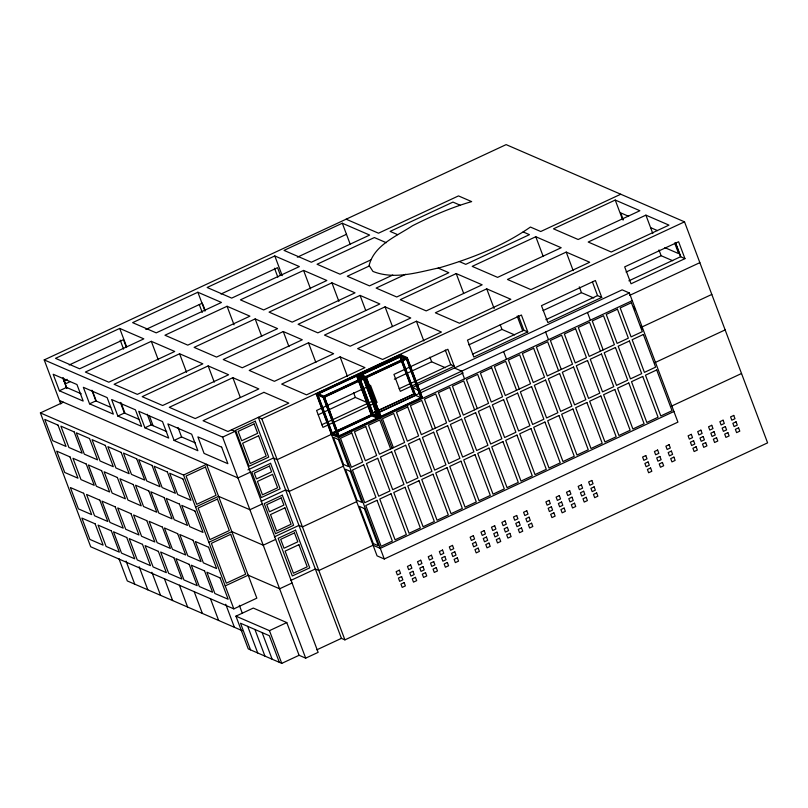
<?xml version="1.0" encoding="UTF-8"?>
<svg xmlns="http://www.w3.org/2000/svg" width="808" height="808" viewBox="0 0 808 808"><rect width="100%" height="100%" fill="white"/><g stroke="black" fill="none" stroke-linecap="round" stroke-linejoin="round"><path stroke-width="1.21" d="M60.762 403.929L44.218 359.913L506.131 144.622L684.517 221.836L767.6 442.865L344.915 639.875L341.42 638.36L258.338 417.332L261.832 418.847L344.915 639.875M342.309 223.23L284.022 250.399L311.363 262.236L369.65 235.067L342.309 223.23L350.258 244.38M274.801 255.944L207.131 287.486L231.694 298.112L299.374 266.579L274.801 255.944L282.214 275.649M119.715 328.422L55.5 358.348L79.618 368.791L143.844 338.865L119.715 328.422L126.684 346.975M197.859 292.233L132.613 322.644L156.227 332.856L221.473 302.455L197.859 292.233L204.969 311.141M297.324 257.197L346.47 234.3M220.998 294.021L277.538 267.67L280.487 275.508M69.195 364.974L123.472 339.673L126.422 347.511M145.824 329.492L202.404 303.121M63.761 380.911L67.155 379.336M151.308 341.319L85.375 372.054L108.807 382.204L174.74 351.47L151.308 341.319L158.287 359.873M303.596 270.428L240.41 299.869L263.681 309.939L326.856 280.497L303.596 270.428L310.565 288.971M227.068 306.272L164.943 335.229L187.789 345.127L249.924 316.17L227.068 306.272L234.047 324.826M70.145 381.639L65.62 383.75L63.509 378.154M59.388 390.779L83.184 401.071L76.962 384.537L53.176 374.245L59.388 390.779L66.549 387.436L81.275 393.809M40.4 412.918L183.547 475.033L206.545 464.307L256.833 598.162L233.835 608.879L90.688 546.764L40.4 412.918L63.398 402.202M370.761 259.924L340.077 274.225L317.059 264.256L374.377 237.552L386.285 242.703M179.598 353.763L114.1 384.295L137.36 394.365L202.858 363.832L179.598 353.763L186.567 372.316M331.916 282.83L269.064 312.12L292.203 322.139L355.045 292.839L331.916 282.83L338.885 301.384M255.166 318.918L194.112 347.379L216.534 357.086L277.588 328.624L255.166 318.918L261.701 336.31M369.408 265.933L347.268 276.255L369.509 285.881L392.718 275.063M89.557 403.828L113.352 414.13L107.131 397.597L83.345 387.305L89.557 403.828L95.859 400.899L110.747 407.343M208.161 365.913L142.178 396.667L162.63 405.515L228.613 374.761L208.161 365.913L214.261 382.144M360.065 295.405L298.091 324.291L317.877 332.856L379.851 303.97L360.065 295.405L365.731 310.484M405.737 274.266L376.124 288.072L396.738 296.99L448.844 272.71L438.168 268.084M283.285 331.543L223.23 359.53L242.259 367.761L302.303 339.774L283.285 331.543L288.951 346.612M117.837 416.07L141.632 426.371L135.421 409.838L111.625 399.536L117.837 416.07L124.361 413.029L138.895 419.322M620.746 194.233L540.744 231.512L530.422 227.048C503.041 246.137 471.468 258.398 439.592 267.761C418.059 272.205 394.385 280.073 372.942 271.417L369.115 265.479C374.023 245.127 396.587 236.239 412.504 225.745C431.512 216.11 451.147 207.545 471.65 201.606L458.49 195.91L378.498 233.199L346.137 219.19M232.856 377.679L169.266 407.313L195.243 418.554L258.833 388.921L232.856 377.679L240.269 397.385M456.227 273.579L400.253 299.667L426.21 310.898L482.174 284.81L456.227 273.579L463.63 293.294M385.062 306.848L324.483 335.088L350.187 346.218L410.777 317.978L385.062 306.848L392.476 326.563M535.795 236.734L472.195 266.377L497.597 277.376L561.207 247.733L535.795 236.734L543.208 256.449M308.464 342.794L249.197 370.418L274.387 381.315L333.654 353.692L308.464 342.794L315.867 362.499M615.231 200.051L553.48 228.826L578.154 239.501L639.896 210.726L615.231 200.051L622.635 219.756M144.925 427.796L168.721 438.098L162.499 421.564L138.703 411.262L144.925 427.796L151.197 424.867L166.721 431.583M340.097 356.863L281.669 384.093L306.525 394.849L364.964 367.62L340.097 356.863L347.511 376.568M416.423 321.22L357.611 348.632L382.618 359.459L441.431 332.048L416.423 321.22L423.826 340.936M486.729 288.85L435.35 312.787L459.489 323.24L510.858 299.293L486.729 288.85L494.132 308.555M566.226 252.086L507.464 279.467L530.957 289.638L589.709 262.246L566.226 252.086L573.195 270.64M645.895 215.14L588.194 242.036L611.262 252.015L668.974 225.119L645.895 215.14L652.813 233.532M174.094 440.421L197.879 450.723L191.668 434.189L167.872 423.887L174.094 440.421L181.568 436.936L195.162 442.824M44.218 359.913L222.614 437.128L235.057 431.321L318.14 652.349L305.687 658.156L299.091 655.298L286.789 622.574L253.288 608.07L235.946 616.161L248.248 648.875L281.75 663.378L299.091 655.298M261.832 418.847L684.517 221.836M317.332 393.304L357.479 374.589L363.984 377.407L323.826 396.112L317.332 393.304L332.674 434.118L371.912 415.827L377.326 418.17M359.308 373.74L399.455 355.025L405.959 357.843L365.802 376.548L359.308 373.74L359.661 374.68L400.718 355.54L415.706 395.415L379.406 412.332M318.231 393.658L335.148 385.78M337.401 384.729L356.56 375.801L363.418 378.77M339.168 436.926L331.411 433.603L316.776 394.668L357.833 375.528M362.156 374.296L400.162 356.904L414.09 393.961L378.73 410.444M360.237 375.508L400.162 356.904M629.371 292.971L419.685 390.708L412.464 387.577L622.16 289.85L629.371 292.971L677.922 422.13L384.285 558.995L377.063 555.864L316.059 393.567L323.281 396.698L407.232 357.57L422.574 398.384L407.222 358.348M316.776 394.668L323.271 397.475L364.337 378.346M366.155 377.488L405.192 359.297M324.543 397.213L364.691 378.498L379.326 417.433L339.178 436.148L324.543 397.213L338.815 435.987L331.957 433.017L317.746 395.223M361.691 389.446L316.595 410.464L322.947 427.371L368.044 406.353M363.519 388.598L370.519 385.335L376.881 402.243L369.872 405.505M394.354 379.194L431.674 361.802L445.309 367.711M318.271 414.726L355.358 397.435L367.781 402.818M468.872 344.854L501.98 329.422L514.625 334.896M543.057 310.575L581.477 292.668L593.779 297.99M626.069 272.064L661.146 255.712L672.69 260.711M628.876 280.831L680.558 256.742L684.962 258.651L631.038 283.78L624.675 266.872L678.609 241.743L684.962 258.651M545.875 319.695L597.556 295.607L601.758 297.425L547.834 322.564L541.481 305.656L595.405 280.517L601.758 297.425M472.468 354.207L523.877 330.24L527.755 331.916L473.821 357.055L467.468 340.148L521.402 315.009L527.755 331.916M321.675 424.806L372.236 401.243M399.101 388.789L450.783 364.701L454.227 366.196L400.293 391.325L393.94 374.417L447.864 349.278L454.227 366.196M247.935 469.872L273.599 457.914M419.322 390.547L418.766 391.133M360.913 381.669L372.67 412.939L376.094 411.353M378.366 410.282L414.09 393.961M372.67 412.939L376.447 411.504M331.048 433.441L371.195 414.736L378.417 417.857L363.782 378.922M331.411 433.603L372.468 414.464L378.972 417.281L337.906 436.411L323.271 397.475M250.399 472.135L237.956 477.942L59.479 400.505M334.805 432.795L277.174 459.661L273.68 458.146M337.067 431.745L369.973 416.413M373.377 414.817L376.781 413.231M379.043 412.181L414.211 395.789M411.848 385.941L415.352 395.253L463.216 372.953M629.573 295.415L699.859 262.651M372.821 415.403L377.134 413.393M378.679 410.807L380.79 416.423L420.948 397.718L406.313 358.782M381.154 416.585L421.301 397.869L406.666 358.934L366.519 377.649L380.79 416.423M632.26 300.647L338.623 437.512L331.401 434.381M195.576 507.05L218.574 496.334L249.904 509.727L262.348 503.919M261.085 501.374L285.628 489.931L289.123 491.446L343.349 466.166M641.522 327.19L711.808 294.435M208.828 542.32L231.825 531.603L263.236 545.198L275.68 539.39M274.417 536.845L298.96 525.402L302.455 526.907L356.681 501.637M654.854 362.661L725.14 329.906M225.21 585.911L248.208 575.195L279.619 588.79L292.062 582.992M290.799 580.437L315.352 568.994L318.847 570.509L373.064 545.238L380.285 548.359L673.933 411.504M671.246 406.262L741.532 373.508M235.946 616.161L269.458 630.654L286.789 622.574M316.867 649.804L341.42 638.36M628.594 216.281L620.665 212.858L623.322 219.938M650.591 227.624L657.49 230.613M664.853 247.642L678.649 253.611L674.65 242.986M523.14 231.926L529.452 234.663L465.761 264.347L459.358 261.57M460.166 205.202L452.975 202.091L390.113 231.401L397.576 234.623M454.439 368.014L461.661 371.145L464.549 378.821M407.232 357.57L400.011 354.439L411.424 384.81M405.222 358.308L399.809 355.964L399.455 355.025M415.352 395.253L421.301 397.869M358.035 374.003L365.256 377.134L392.011 448.319M375.124 401.485L376.881 402.243M373.73 414.979L376.831 416.322M231.563 429.816L235.057 431.321M242.279 630.705L127.3 580.942L118.897 558.601M675.508 242.511L680.74 256.429M675.468 243.208L680.558 256.742M658.975 249.935L661.146 255.712M633.684 306.555L634.967 309.979M640.966 325.917L642.249 329.341M592.476 282.083L597.556 295.607M603.162 349.904L592.274 320.938L603.505 315.716L614.393 344.673L589.204 356.419L578.316 327.452L589.537 322.22L600.425 351.187M579.296 286.87L581.477 292.668M587.497 312.494L590.375 320.17M561.277 369.428L550.389 340.461L561.621 335.229L572.508 364.196L547.279 375.952L536.391 346.996L547.652 341.744L558.54 370.7M545.612 332.017L548.491 339.693M518.372 315.585L523.877 330.24M517.191 316.14L522.705 330.795M500.233 324.786L501.98 329.422M519.302 388.991L508.414 360.025L519.645 354.793L530.533 383.76L505.303 395.526L494.415 366.559L505.677 361.307L516.564 390.264M503.636 351.581L506.515 359.257M477.326 408.555L466.438 379.588L477.669 374.356L488.557 403.323L463.327 415.09L452.44 386.123L463.701 380.871L474.589 409.828M445.279 350.046L450.783 364.701M429.927 357.166L431.674 361.802M435.35 428.119L424.473 399.152L435.694 393.92L446.582 422.887L421.352 434.654L410.454 405.666L421.726 400.435L432.593 429.412M399.798 356.752L413.726 393.809M393.385 447.683L382.497 418.716L393.718 413.484L404.606 442.451L379.376 454.217L368.488 425.25L379.76 419.998L390.648 448.955M366.59 378.639L378.255 409.686M365.196 380.639L366.499 384.093M372.549 400.192L374.71 405.939M378.053 417.706L363.065 377.831L356.57 375.013L371.912 415.827M359.095 376.043L373.033 413.1M358.277 376.71L372.468 414.464M356.56 375.801L371.195 414.736M353.611 392.799L355.358 397.435M323.281 396.698L384.285 558.995M274.488 268.216L277.861 277.184M202.828 304.242L204.929 309.838M199.293 304.586L202.242 312.423M222.614 437.128L305.687 658.156M269.458 630.654L281.75 663.378M279.336 662.328L269.327 635.704L240.511 623.231L250.52 649.854M262.125 632.583L272.134 659.217M254.924 629.462L264.933 656.096M178.012 427.493L181.568 436.936M247.713 626.351L257.722 652.975M239.33 605.293L242.36 613.363M183.547 475.033L233.835 608.879M225.735 604.232L234.401 627.301M149.531 416.241L153.086 425.685M120.2 340.128L123.563 349.096M147.208 414.241L151.197 424.867M210.403 598.566L218.645 620.473M194.142 591.527L202.384 613.434M121.008 402.687L125.008 413.312M120.362 402.404L124.361 413.029M179.386 585.144L187.618 607.05M164.408 578.659L172.639 600.566M92.284 390.446L96.283 401.081M91.859 390.264L95.859 400.899M151.884 572.276L160.56 595.334M139.158 566.761L147.824 589.82M62.994 377.993L66.549 387.436M62.903 378.063L66.822 388.496M126.068 561.095L134.734 584.154M263.923 392.345L203.05 420.716L227.947 431.492L288.83 403.121L263.923 392.345M255.247 421.2L235.623 430.351L249.117 466.236L268.731 457.086L255.247 421.2M254.126 423.937L238.158 431.381L241.683 440.764L257.661 433.32L254.126 423.937M258.59 435.795L242.622 443.239L250.238 463.499L266.206 456.055L258.59 435.795M205.424 467.044L186.082 476.053L196.697 504.323L216.049 495.304L205.424 467.044M270.569 463.337L251.773 472.104L261.337 497.556L280.134 488.8L270.569 463.337M269.448 466.065L254.298 473.124L256.469 478.902L271.619 471.842L269.448 466.065M351.753 433.038L340.501 438.279L351.399 467.266L362.641 462.024L351.753 433.038M365.751 426.523L354.48 431.775L365.368 460.742L376.639 455.49L365.751 426.523M407.727 406.959L396.455 412.211L407.343 441.178L418.615 435.926L407.727 406.959M449.702 387.396L438.431 392.648L449.319 421.614L460.59 416.362L449.702 387.396M491.678 367.832L480.406 373.084L491.294 402.051L502.566 396.799L491.678 367.832M533.654 348.268L522.382 353.52L533.27 382.487L544.531 377.235L533.654 348.268M575.579 328.725L564.358 333.957L575.245 362.923L586.467 357.691L575.579 328.725M617.464 309.201L606.242 314.433L617.13 343.4L628.351 338.168L617.464 309.201M631.422 302.697L620.201 307.929L631.088 336.896L642.31 331.664L631.422 302.697M217.453 499.061L198.112 508.081L209.949 539.592L229.3 530.573L217.453 499.061M272.569 474.367L257.419 481.427L262.459 494.829L277.599 487.769L272.569 474.367M282.305 495.183L264.236 503.606L275.548 533.704L293.617 525.281L282.305 495.183M281.184 497.92L266.771 504.636L269.458 511.797L283.881 505.081L281.184 497.92M363.691 464.832L352.46 470.064L364.741 502.717L375.962 497.486L363.691 464.832M377.7 458.308L366.428 463.56L378.7 496.213L389.971 490.961L377.7 458.308M391.698 451.783L380.437 457.035L392.708 489.688L403.98 484.426L391.698 451.783M405.666 445.269L394.435 450.5L406.717 483.154L417.938 477.922L405.666 445.269M419.675 438.744L408.404 443.996L420.675 476.649L431.947 471.397L419.675 438.744M433.674 432.209L422.412 437.471L434.684 470.115L445.955 464.863L433.674 432.209M447.642 425.705L436.411 430.937L448.692 463.59L459.914 458.358L447.642 425.705M461.641 419.18L450.379 424.432L462.651 457.086L473.922 451.834L461.641 419.18M475.649 412.646L464.378 417.908L476.659 450.551L487.921 445.299L475.649 412.646M489.618 406.141L478.386 411.373L490.668 444.026L501.889 438.794L489.618 406.141M503.616 399.617L492.355 404.869L504.626 437.522L515.898 432.27L503.616 399.617M517.625 393.082L506.353 398.344L518.635 430.987L529.896 425.735L517.625 393.082M531.593 386.577L520.362 391.809L532.634 424.463L543.865 419.231L531.593 386.577M545.592 380.053L534.33 385.305L546.602 417.958L557.874 412.706L545.592 380.053M559.601 373.518L548.329 378.78L560.611 411.424L571.872 406.171L559.601 373.518M573.559 367.014L562.338 372.246L574.609 404.899L585.84 399.667L573.559 367.014M587.527 360.509L576.306 365.741L588.577 398.394L599.799 393.163L587.527 360.509M601.485 354.005L590.264 359.237L602.536 391.89L613.757 386.658L601.485 354.005M615.443 347.49L604.222 352.722L616.494 385.376L627.725 380.144L615.443 347.49M629.412 340.986L618.181 346.218L630.462 378.871L641.683 373.639L629.412 340.986M643.37 334.482L632.149 339.714L644.42 372.367L655.641 367.135L643.37 334.482M284.921 507.858L270.508 514.575L276.669 530.967L291.082 524.251L284.921 507.858M230.704 534.33L211.363 543.35L226.331 583.184L245.672 574.165L230.704 534.33M295.587 530.189L278.154 538.31L292.314 575.973L309.747 567.852L295.587 530.189M294.466 532.916L280.689 539.34L284.032 548.238L297.809 541.815L294.466 532.916M377.023 500.304L365.802 505.535L381.124 546.319L392.345 541.087L377.023 500.304M391.032 493.779L379.76 499.031L395.082 539.815L406.353 534.553L391.032 493.779M405.03 487.244L393.769 492.506L409.09 533.28L420.362 528.028L405.03 487.244M418.999 480.74L407.767 485.972L423.099 526.755L434.32 521.524L418.999 480.74M433.007 474.215L421.736 479.467L437.057 520.241L448.329 514.989L433.007 474.215M447.006 467.68L435.744 472.943L451.066 513.716L462.338 508.464L447.006 467.68M460.974 461.176L449.743 466.408L465.075 507.192L476.296 501.96L460.974 461.176M474.983 454.651L463.711 459.904L479.033 500.677L490.305 495.425L474.983 454.651M488.981 448.117L477.72 453.369L493.042 494.153L504.313 488.901L488.981 448.117M502.95 441.612L491.719 446.844L507.05 487.628L518.271 482.396L502.95 441.612M516.948 435.088L505.687 440.34L521.009 481.114L532.28 475.861L516.948 435.088M530.957 428.553L519.695 433.805L535.017 474.589L546.289 469.337L530.957 428.553M544.925 422.049L533.694 427.281L549.026 468.064L560.247 462.832L544.925 422.049M558.924 415.524L547.662 420.776L562.984 461.55L574.256 456.298L558.924 415.524M572.933 408.989L561.661 414.241L576.993 455.025L588.264 449.773L572.933 408.989M586.901 402.485L575.67 407.717L591.001 448.501L602.223 443.269L586.901 402.485M600.859 395.981L589.638 401.212L604.96 441.986L616.181 436.764L600.859 395.981M614.817 389.476L603.596 394.708L618.928 435.482L630.149 430.25L614.817 389.476M628.775 382.962L617.554 388.194L632.886 428.977L644.107 423.745L628.775 382.962M642.744 376.457L631.513 381.689L646.844 422.473L658.065 417.241L642.744 376.457M656.702 369.953L645.481 375.185L660.803 415.958L672.034 410.727L656.702 369.953M298.889 544.693L285.113 551.117L293.435 573.246L307.212 566.822L298.889 544.693M581.376 484.861L578.175 486.345L579.417 489.638L582.608 488.153L581.376 484.861M399.344 570.185L396.142 571.67L397.385 574.963L400.576 573.468L399.344 570.185M410.646 564.913L407.454 566.398L408.686 569.69L411.888 568.196L410.646 564.913M420.716 560.227L417.514 561.712L418.756 564.994L421.948 563.509L420.716 560.227M431.442 555.217L428.25 556.712L429.482 559.995L432.684 558.51L431.442 555.217M442.552 550.046L439.36 551.531L440.592 554.823L443.784 553.329L442.552 550.046M452.51 545.4L449.319 546.895L450.551 550.177L453.743 548.693L452.51 545.4M473.347 535.684L470.155 537.179L471.397 540.461L474.589 538.976L473.347 535.684M484.184 530.644L480.982 532.129L482.224 535.421L485.416 533.926L484.184 530.644M494.688 525.745L491.496 527.23L492.729 530.523L495.92 529.028L494.688 525.745M505.071 520.908L501.879 522.392L503.111 525.675L506.313 524.19L505.071 520.908M516.696 515.484L513.504 516.979L514.736 520.261L517.938 518.776L516.696 515.484M526.776 510.787L523.584 512.272L524.826 515.565L528.018 514.07L526.776 510.787M549.087 500.384L545.895 501.879L547.127 505.162L550.329 503.677L549.087 500.384M559.308 495.627L556.116 497.112L557.358 500.394L560.55 498.91L559.308 495.627M569.711 490.779L566.519 492.264L567.751 495.556L570.943 494.062L569.711 490.779M591.84 480.467L588.648 481.952L589.88 485.244L593.072 483.75L591.84 480.467M645.794 455.55L642.592 457.045L643.835 460.328L647.026 458.843L645.794 455.55M657.621 450.036L654.43 451.531L655.662 454.813L658.853 453.328L657.621 450.036M669.095 444.693L665.903 446.178L667.145 449.46L670.337 447.975L669.095 444.693M691.305 434.34L688.113 435.825L689.345 439.118L692.537 437.623L691.305 434.34M700.889 430.149L697.698 431.634L698.93 434.926L702.122 433.431L700.889 430.149M711.747 425.301L708.555 426.786L709.798 430.068L712.989 428.583L711.747 425.301M723.079 420.2L719.888 421.685L721.12 424.978L724.311 423.493L723.079 420.2M733.765 415.423L730.573 416.908L731.806 420.2L734.997 418.706L733.765 415.423M583.659 491.254L580.457 492.739L581.699 496.021L584.891 494.536L583.659 491.254M401.626 576.569L398.425 578.063L399.667 581.346L402.859 579.861L401.626 576.569M412.928 571.296L409.737 572.791L410.969 576.074L414.171 574.589L412.928 571.296M422.998 566.61L419.796 568.095L421.039 571.387L424.23 569.903L422.998 566.61M433.724 561.611L430.533 563.095L431.765 566.388L434.967 564.893L433.724 561.611M444.834 556.429L441.643 557.924L442.875 561.207L446.066 559.722L444.834 556.429M454.793 551.793L451.601 553.278L452.834 556.571L456.025 555.076L454.793 551.793M475.639 542.077L472.438 543.562L473.68 546.854L476.871 545.36L475.639 542.077M486.466 537.027L483.265 538.522L484.507 541.804L487.699 540.32L486.466 537.027M496.971 532.129L493.779 533.623L495.011 536.906L498.203 535.421L496.971 532.129M507.353 527.291L504.162 528.775L505.394 532.068L508.596 530.583L507.353 527.291M518.978 521.877L515.787 523.362L517.019 526.654L520.221 525.16L518.978 521.877M529.058 517.17L525.867 518.665L527.109 521.948L530.3 520.463L529.058 517.17M551.369 506.778L548.178 508.262L549.41 511.555L552.611 510.06L551.369 506.778M561.59 502.01L558.399 503.495L559.641 506.788L562.833 505.303L561.59 502.01M571.993 497.162L568.802 498.657L570.034 501.94L573.226 500.455L571.993 497.162M594.122 486.85L590.931 488.345L592.163 491.628L595.355 490.143L594.122 486.85M648.077 461.944L644.885 463.428L646.117 466.721L649.309 465.226L648.077 461.944M659.904 456.429L656.712 457.914L657.944 461.206L661.136 459.712L659.904 456.429M671.377 451.076L668.186 452.561L669.428 455.853L672.62 454.369L671.377 451.076M693.587 440.724L690.396 442.218L691.628 445.501L694.819 444.016L693.587 440.724M703.172 436.532L699.981 438.027L701.213 441.309L704.404 439.825L703.172 436.532M714.03 431.684L710.838 433.179L712.08 436.461L715.272 434.977L714.03 431.684M725.362 426.594L722.17 428.078L723.402 431.361L726.594 429.876L725.362 426.594M736.048 421.806L732.856 423.301L734.088 426.584L737.28 425.099L736.048 421.806M586.174 497.294L582.982 498.778L584.214 502.071L587.406 500.576L586.174 497.294M404.141 582.619L400.95 584.103L402.182 587.396L405.374 585.901L404.141 582.619M415.443 577.346L412.252 578.831L413.494 582.124L416.686 580.629L415.443 577.346M425.513 572.65L422.321 574.145L423.554 577.427L426.745 575.942L425.513 572.65M436.239 567.65L433.048 569.145L434.29 572.428L437.481 570.943L436.239 567.65M447.349 562.479L444.158 563.964L445.39 567.246L448.591 565.762L447.349 562.479M457.308 557.833L454.116 559.328L455.348 562.61L458.54 561.126L457.308 557.833M478.154 548.117L474.963 549.612L476.195 552.894L479.386 551.41L478.154 548.117M488.981 543.077L485.79 544.562L487.022 547.844L490.214 546.36L488.981 543.077M499.485 538.178L496.294 539.663L497.526 542.956L500.728 541.461L499.485 538.178M509.878 533.33L506.677 534.825L507.919 538.108L511.111 536.623L509.878 533.33M521.493 527.917L518.302 529.402L519.544 532.694L522.736 531.21L521.493 527.917M531.583 523.22L528.381 524.705L529.624 527.998L532.815 526.503L531.583 523.22M553.884 512.817L550.692 514.312L551.935 517.595L555.126 516.11L553.884 512.817M564.115 508.06L560.914 509.545L562.156 512.827L565.347 511.343L564.115 508.06M574.508 503.212L571.317 504.697L572.549 507.99L575.74 506.495L574.508 503.212M596.637 492.9L593.446 494.385L594.678 497.667L597.87 496.183L596.637 492.9M650.591 467.984L647.4 469.468L648.632 472.761L651.824 471.276L650.591 467.984M662.419 462.469L659.227 463.964L660.459 467.246L663.661 465.761L662.419 462.469M673.902 457.116L670.701 458.611L671.943 461.893L675.135 460.409L673.902 457.116M696.102 446.774L692.91 448.258L694.143 451.551L697.334 450.056L696.102 446.774M705.687 442.582L702.495 444.067L703.728 447.359L706.929 445.864L705.687 442.582M716.555 437.734L713.353 439.219L714.595 442.501L717.787 441.017L716.555 437.734M727.877 432.634L724.685 434.118L725.917 437.411L729.119 435.926L727.877 432.634M738.562 427.856L735.371 429.341L736.603 432.634L739.795 431.139L738.562 427.856M338.32 439.451L333.381 437.31L343.582 464.459L348.531 466.6L338.32 439.451M350.298 471.327L345.39 469.206L357.075 500.293L361.984 502.424L350.298 471.327M364.337 508.535L359.318 506.364L373.306 543.562L378.326 545.733L364.337 508.535M221.665 447.167L197.879 436.875L204.091 453.409L227.886 463.701L221.665 447.167M152.015 465.398L138.754 459.661L146.773 480.982L160.034 486.719L152.015 465.398M167.387 471.973L154.126 466.226L162.135 487.557L175.397 493.294L167.387 471.973M136.724 458.803L123.462 453.066L131.482 474.387L144.743 480.124L136.724 458.803M74.144 431.886L60.883 426.149L68.902 447.47L82.163 453.207L74.144 431.886M89.567 438.562L76.305 432.815L84.315 454.147L97.576 459.883L89.567 438.562M105.303 445.39L92.041 439.643L100.051 460.964L113.312 466.711L105.303 445.39M121.15 452.389L107.888 446.642L115.908 467.963L129.169 473.71L121.15 452.389M182.941 478.972L169.68 473.236L177.689 494.557L190.951 500.293L182.941 478.972M58.025 425.129L44.763 419.392L52.783 440.714L66.044 446.45L58.025 425.129M148.803 490.931L135.542 485.184L143.551 506.515L156.813 512.252L148.803 490.931M164.095 497.526L150.833 491.789L158.843 513.11L172.104 518.847L164.095 497.526M179.457 504.091L166.196 498.354L174.215 519.675L187.476 525.422L179.457 504.091M69.963 456.884L56.701 451.147L64.721 472.468L77.982 478.205L69.963 456.884M86.224 464.014L72.962 458.267L80.982 479.599L94.243 485.335L86.224 464.014M101.636 470.68L88.375 464.943L96.394 486.264L109.656 492.011L101.636 470.68M117.372 477.508L104.111 471.771L112.13 493.092L125.392 498.829L117.372 477.508M195.011 511.1L181.749 505.354L189.769 526.685L203.03 532.422L195.011 511.1M133.229 484.507L119.968 478.77L127.977 500.091L141.238 505.838L133.229 484.507M162.388 527.089L149.126 521.352L157.146 542.673L170.407 548.42L162.388 527.089M177.689 533.694L164.428 527.947L172.437 549.278L185.699 555.015L177.689 533.694M193.051 540.259L179.79 534.522L187.809 555.843L201.071 561.58L193.051 540.259M99.818 500.172L86.557 494.435L94.566 515.756L107.828 521.503L99.818 500.172M115.231 506.848L101.97 501.111L109.989 522.433L123.25 528.169L115.231 506.848M130.967 513.676L117.705 507.939L125.725 529.26L138.986 534.997L130.967 513.676M208.605 547.258L195.344 541.522L203.363 562.843L216.625 568.59L208.605 547.258M83.648 493.284L70.387 487.547L78.396 508.868L91.657 514.615L83.648 493.284M146.824 520.675L133.562 514.938L141.572 536.26L154.833 541.996L146.824 520.675M173.912 557.752L160.651 552.015L168.66 573.337L181.921 579.073L173.912 557.752M189.203 564.358L175.942 558.611L183.961 579.942L197.223 585.679L189.203 564.358M204.565 570.923L191.304 565.186L199.323 586.507L212.585 592.244L204.565 570.923M95.122 523.826L81.861 518.08L89.88 539.411L103.141 545.148L95.122 523.826M111.332 530.836L98.071 525.099L106.09 546.42L119.352 552.167L111.332 530.836M126.755 537.512L113.494 531.775L121.503 553.096L134.764 558.833L126.755 537.512M142.481 544.34L129.219 538.603L137.239 559.924L150.5 565.661L142.481 544.34M220.129 577.922L206.868 572.185L214.877 593.506L228.139 599.243L220.129 577.922M158.338 551.339L145.076 545.602L153.096 566.923L166.357 572.66L158.338 551.339"/></g></svg>
